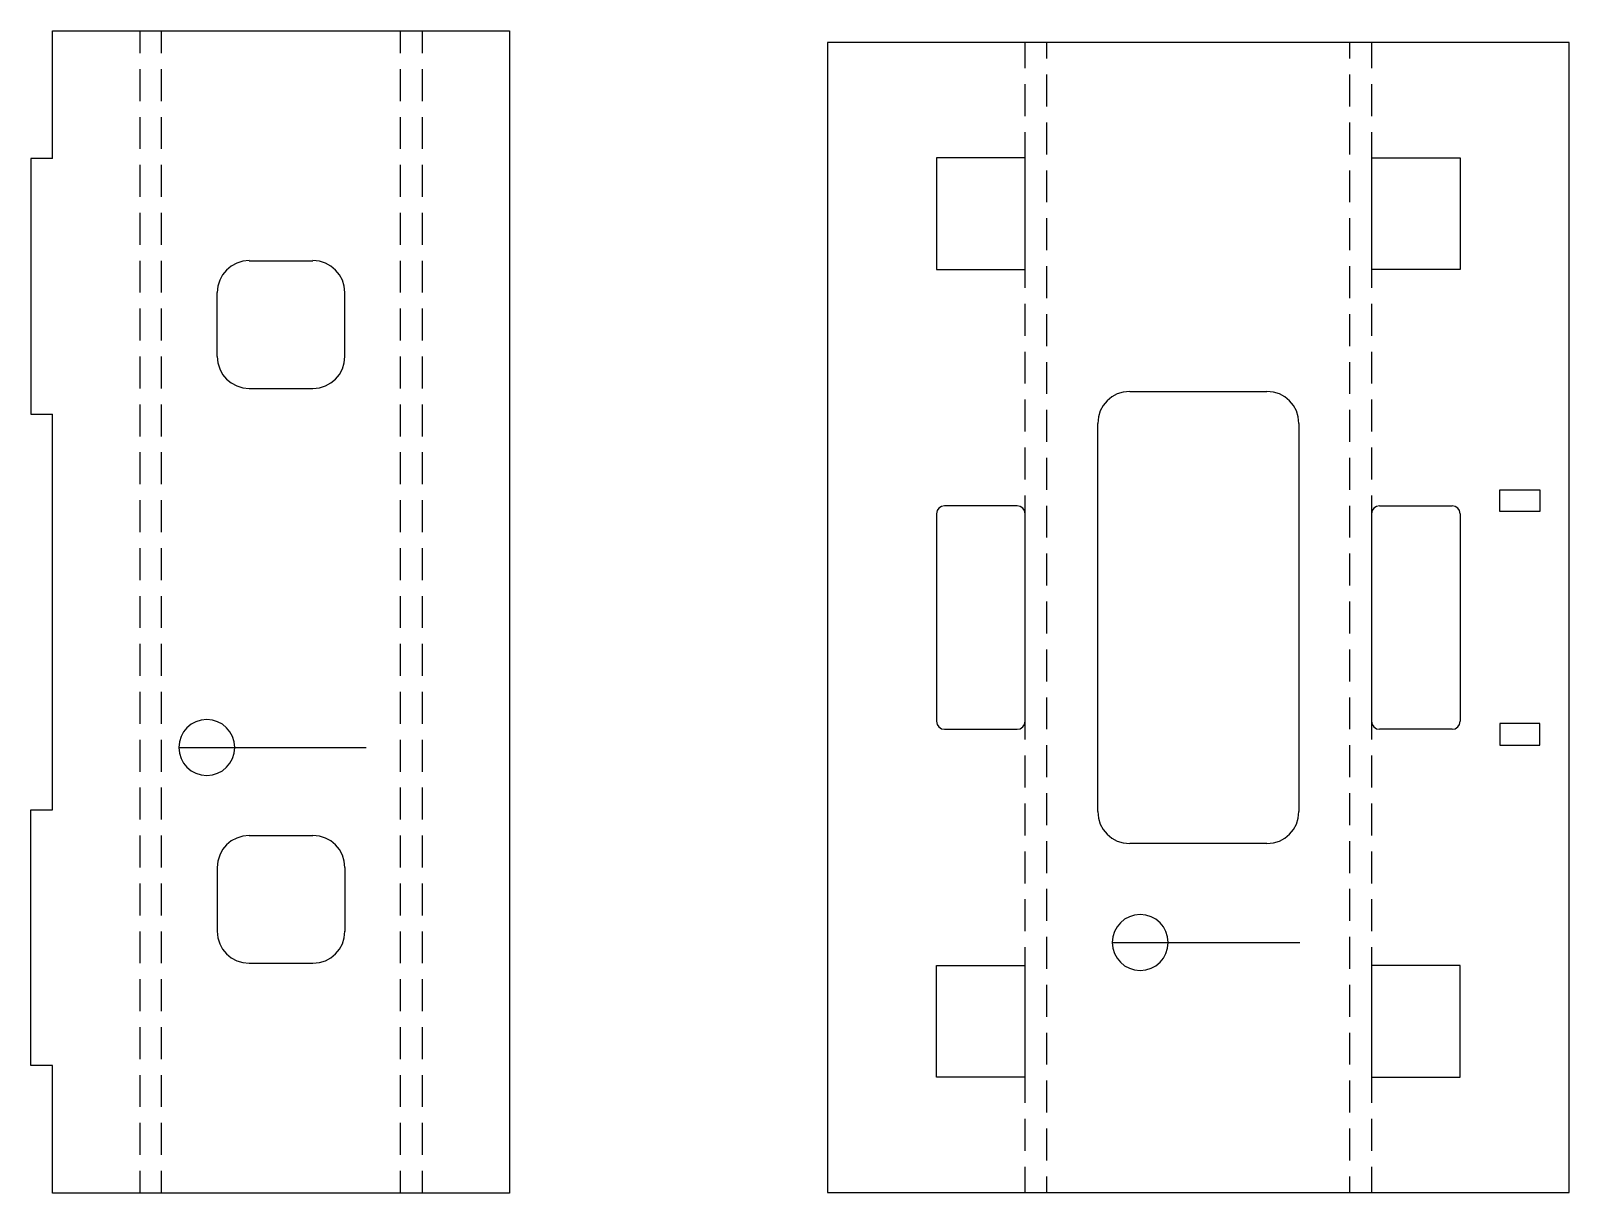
# Model space of a CAD drawing. Extents: x 310 to 3649, y -238 to 259.
# Drawn here: x 2085.8 to 2391.9, y -232.9 to -1.8 of the extents above; entities that cross this region are included whole.
import ezdxf

# ---------------------------------------------------------------- set-up
doc = ezdxf.new("R2010")
doc.units = 0

msp = doc.modelspace()

# ---------------------------------------------------------------- linework, layer by layer
at = {"layer": '01 CUT', "color": 7}
for points in [[(2090.146252, -1.750233), (2181.077966, -1.750233), (2181.077966, -232.889505), (2090.146252, -232.889505), (2090.146252, -207.489585)], [(2090.146252, -27.150153), (2090.146252, -1.750233)], [(2244.313183, -4.110309), (2244.313183, -232.720173)], [(2244.313183, -232.720173), (2391.907885, -232.720173), (2391.907885, -4.110309), (2244.313183, -4.110309)], [(2090.146252, -27.150153), (2085.828266, -27.150153), (2085.828266, -77.949993), (2090.146252, -77.949993)], [(2266.019531, -26.991404), (2266.019531, -49.216334), (2283.630143, -49.216334)], [(2283.630143, -26.991404), (2266.019531, -26.991404)], [(2283.630143, -26.991404), (2283.630143, -49.216334)], [(2370.190953, -26.991404), (2370.190953, -49.216334), (2352.590925, -49.216334)], [(2352.590925, -26.991404), (2352.590925, -49.216334)], [(2352.590925, -26.991404), (2370.190953, -26.991404)], [(2129.26742, -47.459506), (2127.986612, -47.588623), (2126.793662, -47.958936), (2125.714128, -48.54489), (2124.773565, -49.320926), (2123.997529, -50.26149), (2123.411578, -51.341024), (2123.041265, -52.533972), (2122.912149, -53.814778)], [(2129.262129, -47.47009), (2141.962089, -47.47009)], [(2148.322652, -53.814778), (2148.193535, -52.533972), (2147.823222, -51.341024), (2147.237269, -50.26149), (2146.461232, -49.320926), (2145.520669, -48.54489), (2144.441135, -47.958936), (2143.248186, -47.588623), (2141.96738, -47.459506)], [(2122.912149, -66.520029), (2122.912149, -53.820069)], [(2148.312069, -66.520029), (2148.312069, -53.820069)], [(2122.912149, -66.514738), (2123.041265, -67.795544), (2123.411578, -68.988492), (2123.997529, -70.068026), (2124.773565, -71.00859), (2125.714128, -71.784626), (2126.793662, -72.370579), (2127.986612, -72.740893), (2129.26742, -72.870009)], [(2141.96738, -72.870009), (2143.248186, -72.740893), (2144.441135, -72.370579), (2145.520669, -71.784626), (2146.461232, -71.00859), (2147.237269, -70.068026), (2147.823222, -68.988492), (2148.193535, -67.795544), (2148.322652, -66.514738)], [(2129.262129, -72.870009), (2141.962089, -72.870009)], [(2304.463369, -73.452091), (2303.182563, -73.581208), (2301.989615, -73.951521), (2300.91008, -74.537474), (2299.969517, -75.313511), (2299.19348, -76.254074), (2298.607527, -77.333609), (2298.237214, -78.526557), (2298.108097, -79.807363)], [(2338.123554, -79.807363), (2337.994438, -78.526557), (2337.624127, -77.333609), (2337.038177, -76.254074), (2336.262142, -75.313511), (2335.32158, -74.537474), (2334.242046, -73.951521), (2333.049095, -73.581208), (2331.768283, -73.452091)], [(2304.458077, -73.462674), (2331.762991, -73.462674)], [(2090.146252, -156.689745), (2090.146252, -77.949993)], [(2298.108097, -157.017828), (2298.108097, -79.812654)], [(2338.112971, -79.812654), (2338.112971, -157.017828)], [(2378.128428, -93.010029), (2386.065903, -93.010029), (2386.065903, -97.328016), (2378.128428, -97.328016), (2378.128428, -93.010029)], [(2267.612318, -96.185019), (2266.992333, -96.310188), (2266.486047, -96.651535), (2266.1447, -97.157821), (2266.019531, -97.777806)], [(2266.019531, -97.783098), (2266.019531, -139.057968)], [(2282.042648, -96.195603), (2267.607026, -96.195603)], [(2283.640726, -97.777806), (2283.515557, -97.157821), (2283.17421, -96.651535), (2282.667924, -96.310188), (2282.047939, -96.185019)], [(2283.630143, -97.783098), (2283.630143, -139.057968)], [(2354.183712, -96.185019), (2353.563736, -96.310188), (2353.057449, -96.651535), (2352.716097, -97.157821), (2352.590925, -97.777806)], [(2352.590925, -97.783098), (2352.590925, -139.057968)], [(2354.17842, -96.195603), (2368.603458, -96.195603)], [(2370.201537, -97.777806), (2370.076365, -97.157821), (2369.735013, -96.651535), (2369.228726, -96.310188), (2368.60875, -96.185019)], [(2370.190953, -97.783098), (2370.190953, -139.057968)], [(2266.019531, -139.052676), (2266.1447, -139.672661), (2266.486047, -140.178947), (2266.992333, -140.520294), (2267.612318, -140.645463)], [(2267.607026, -140.645463), (2282.042648, -140.645463)], [(2282.047939, -140.645463), (2282.667924, -140.520294), (2283.17421, -140.178947), (2283.515557, -139.672661), (2283.640726, -139.052676)], [(2352.590925, -139.052676), (2352.716097, -139.672661), (2353.057449, -140.178947), (2353.563736, -140.520294), (2354.183712, -140.645463)], [(2368.603458, -140.645463), (2354.17842, -140.645463)], [(2368.60875, -140.645463), (2369.228726, -140.520294), (2369.735013, -140.178947), (2370.076365, -139.672661), (2370.201537, -139.052676)], [(2378.128428, -143.820453), (2386.065903, -143.820453), (2386.065903, -139.502466), (2378.128428, -139.502466), (2378.128428, -143.820453)], [(2090.146252, -207.489585), (2085.828266, -207.489585), (2085.828266, -156.689745), (2090.146252, -156.689745)], [(2298.108097, -157.012536), (2298.237214, -158.293347), (2298.607527, -159.486297), (2299.19348, -160.565831), (2299.969517, -161.506394), (2300.91008, -162.282429), (2301.989615, -162.86838), (2303.182563, -163.238691), (2304.463369, -163.367808)], [(2331.768283, -163.367808), (2333.049095, -163.238691), (2334.242046, -162.86838), (2335.32158, -162.282429), (2336.262142, -161.506394), (2337.038177, -160.565831), (2337.624127, -159.486297), (2337.994438, -158.293347), (2338.123554, -157.012536)], [(2129.26742, -161.759146), (2127.986612, -161.888263), (2126.793662, -162.258574), (2125.714128, -162.844525), (2124.773565, -163.62056), (2123.997529, -164.561123), (2123.411578, -165.640657), (2123.041265, -166.833607), (2122.912149, -168.114418)], [(2129.262129, -161.769729), (2141.962089, -161.769729)], [(2148.322652, -168.114418), (2148.193535, -166.833607), (2147.823222, -165.640657), (2147.237269, -164.561123), (2146.461232, -163.62056), (2145.520669, -162.844525), (2144.441135, -162.258574), (2143.248186, -161.888263), (2141.96738, -161.759146)], [(2331.762991, -163.367808), (2304.458077, -163.367808)], [(2122.912149, -168.119709), (2122.912149, -180.819669)], [(2148.312069, -168.119709), (2148.312069, -180.819669)], [(2122.912149, -180.814378), (2123.041265, -182.095187), (2123.411578, -183.288136), (2123.997529, -184.367671), (2124.773565, -185.308234), (2125.714128, -186.084269), (2126.793662, -186.670221), (2127.986612, -187.040533), (2129.26742, -187.169649)], [(2141.96738, -187.169649), (2143.248186, -187.040533), (2144.441135, -186.670221), (2145.520669, -186.084269), (2146.461232, -185.308234), (2147.237269, -184.367671), (2147.823222, -183.288136), (2148.193535, -182.095187), (2148.322652, -180.814378)], [(2129.262129, -187.169649), (2141.962089, -187.169649)], [(2266.019531, -209.839078), (2266.019531, -187.614148), (2283.630143, -187.614148), (2283.630143, -209.839078), (2266.019531, -209.839078)], [(2370.190953, -209.839078), (2370.190953, -187.614148), (2352.590925, -187.614148), (2352.590925, -209.839078), (2370.190953, -209.839078)]]:
    msp.add_lwpolyline(points, dxfattribs=at)
at = {"layer": '02 SCORE', "color": 10}
for points in [[(2107.545197, -1.750233), (2107.545197, -6.195219)], [(2111.863184, -6.195219), (2111.863184, -1.750233)], [(2159.361034, -6.195219), (2159.361034, -1.750233)], [(2163.67902, -1.750233), (2163.67902, -6.195219)], [(2283.630143, -4.110309), (2283.630143, -9.200877)], [(2287.948129, -7.285299), (2287.948129, -4.110309)], [(2348.272939, -7.285299), (2348.272939, -4.110309)], [(2352.590925, -4.110309), (2352.590925, -9.200877)], [(2107.545197, -9.370209), (2107.545197, -15.720189)], [(2111.863184, -15.720189), (2111.863184, -9.370209)], [(2159.361034, -15.720189), (2159.361034, -9.370209)], [(2163.67902, -9.370209), (2163.67902, -15.720189)], [(2287.948129, -16.810269), (2287.948129, -10.460289)], [(2348.272939, -16.810269), (2348.272939, -10.460289)], [(2283.630143, -12.375867), (2283.630143, -18.725847)], [(2352.590925, -12.375867), (2352.590925, -18.725847)], [(2107.545197, -18.895179), (2107.545197, -25.245159)], [(2111.863184, -25.245159), (2111.863184, -18.895179)], [(2159.361034, -25.245159), (2159.361034, -18.895179)], [(2163.67902, -18.895179), (2163.67902, -25.245159)], [(2287.948129, -26.335239), (2287.948129, -19.985259)], [(2348.272939, -26.335239), (2348.272939, -19.985259)], [(2283.630143, -21.900837), (2283.630143, -26.991404)], [(2352.590925, -21.900837), (2352.590925, -26.991404)], [(2107.545197, -28.420149), (2107.545197, -34.770129)], [(2111.863184, -34.770129), (2111.863184, -28.420149)], [(2159.361034, -34.770129), (2159.361034, -28.420149)], [(2163.67902, -28.420149), (2163.67902, -34.770129)], [(2287.948129, -35.860209), (2287.948129, -29.510229)], [(2348.272939, -35.860209), (2348.272939, -29.510229)], [(2107.545197, -37.945119), (2107.545197, -44.295099)], [(2111.863184, -44.295099), (2111.863184, -37.945119)], [(2159.361034, -44.295099), (2159.361034, -37.945119)], [(2163.67902, -37.945119), (2163.67902, -44.295099)], [(2287.948129, -45.385179), (2287.948129, -39.035199)], [(2348.272939, -45.385179), (2348.272939, -39.035199)], [(2107.545197, -47.47009), (2107.545197, -53.820069)], [(2111.863184, -53.820069), (2111.863184, -47.47009)], [(2159.361034, -53.820069), (2159.361034, -47.47009)], [(2163.67902, -47.47009), (2163.67902, -53.820069)], [(2287.948129, -54.910149), (2287.948129, -48.560169)], [(2348.272939, -54.910149), (2348.272939, -48.560169)], [(2283.630143, -49.216334), (2283.630143, -52.856989)], [(2352.590925, -49.216334), (2352.590925, -52.856989)], [(2107.545197, -56.995059), (2107.545197, -63.345039)], [(2111.863184, -63.345039), (2111.863184, -56.995059)], [(2159.361034, -63.345039), (2159.361034, -56.995059)], [(2163.67902, -56.995059), (2163.67902, -63.345039)], [(2283.630143, -56.042562), (2283.630143, -62.392542)], [(2287.948129, -64.435119), (2287.948129, -58.085139)], [(2348.272939, -64.435119), (2348.272939, -58.085139)], [(2352.590925, -56.042562), (2352.590925, -62.392542)], [(2107.545197, -66.520029), (2107.545197, -72.870009)], [(2111.863184, -72.870009), (2111.863184, -66.520029)], [(2159.361034, -72.870009), (2159.361034, -66.520029)], [(2163.67902, -66.520029), (2163.67902, -72.870009)], [(2283.630143, -65.567532), (2283.630143, -71.917512)], [(2352.590925, -65.567532), (2352.590925, -71.917512)], [(2287.948129, -73.960089), (2287.948129, -67.610109)], [(2348.272939, -73.960089), (2348.272939, -67.610109)], [(2107.545197, -76.044999), (2107.545197, -82.394979)], [(2111.863184, -82.394979), (2111.863184, -76.044999)], [(2159.361034, -82.394979), (2159.361034, -76.044999)], [(2163.67902, -76.044999), (2163.67902, -82.394979)], [(2283.630143, -75.092502), (2283.630143, -81.442482)], [(2352.590925, -75.092502), (2352.590925, -81.442482)], [(2287.948129, -83.485059), (2287.948129, -77.135079)], [(2348.272939, -83.485059), (2348.272939, -77.135079)], [(2107.545197, -85.569969), (2107.545197, -91.91995)], [(2111.863184, -91.91995), (2111.863184, -85.569969)], [(2159.361034, -91.91995), (2159.361034, -85.569969)], [(2163.67902, -85.569969), (2163.67902, -91.91995)], [(2283.630143, -84.617472), (2283.630143, -90.967452)], [(2352.590925, -84.617472), (2352.590925, -90.967452)], [(2287.948129, -93.010029), (2287.948129, -86.660049)], [(2348.272939, -93.010029), (2348.272939, -86.660049)], [(2283.630143, -94.142442), (2283.630143, -97.783098)], [(2352.590925, -94.142442), (2352.590925, -97.783098)], [(2107.545197, -95.094939), (2107.545197, -101.444919)], [(2111.863184, -101.444919), (2111.863184, -95.094939)], [(2159.361034, -101.444919), (2159.361034, -95.094939)], [(2163.67902, -95.094939), (2163.67902, -101.444919)], [(2287.948129, -102.534999), (2287.948129, -96.185019)], [(2348.272939, -102.534999), (2348.272939, -96.185019)], [(2107.545197, -104.619909), (2107.545197, -110.969889)], [(2111.863184, -110.969889), (2111.863184, -104.619909)], [(2159.361034, -110.969889), (2159.361034, -104.619909)], [(2163.67902, -104.619909), (2163.67902, -110.969889)], [(2287.948129, -112.059969), (2287.948129, -105.709989)], [(2348.272939, -112.059969), (2348.272939, -105.709989)], [(2107.545197, -114.14488), (2107.545197, -120.494859)], [(2111.863184, -120.494859), (2111.863184, -114.14488)], [(2159.361034, -120.494859), (2159.361034, -114.14488)], [(2163.67902, -114.14488), (2163.67902, -120.494859)], [(2287.948129, -121.584939), (2287.948129, -115.234959)], [(2348.272939, -121.584939), (2348.272939, -115.234959)], [(2107.545197, -123.669849), (2107.545197, -130.019829)], [(2111.863184, -130.019829), (2111.863184, -123.669849)], [(2159.361034, -130.019829), (2159.361034, -123.669849)], [(2163.67902, -123.669849), (2163.67902, -130.019829)], [(2287.948129, -131.120493), (2287.948129, -124.770513)], [(2348.272939, -131.120493), (2348.272939, -124.770513)], [(2107.545197, -133.194819), (2107.545197, -139.5448)], [(2111.863184, -139.5448), (2111.863184, -133.194819)], [(2159.361034, -139.5448), (2159.361034, -133.194819)], [(2163.67902, -133.194819), (2163.67902, -139.5448)], [(2287.948129, -140.645463), (2287.948129, -134.295483)], [(2348.272939, -140.645463), (2348.272939, -134.295483)], [(2283.630143, -139.057968), (2283.630143, -142.698623)], [(2352.590925, -139.057968), (2352.590925, -142.698623)], [(2107.545197, -142.719789), (2107.545197, -149.06977)], [(2111.863184, -149.06977), (2111.863184, -142.719789)], [(2159.361034, -149.06977), (2159.361034, -142.719789)], [(2163.67902, -142.719789), (2163.67902, -149.06977)], [(2287.948129, -150.170433), (2287.948129, -143.820453)], [(2348.272939, -150.170433), (2348.272939, -143.820453)], [(2283.630143, -145.873613), (2283.630143, -152.223593)], [(2352.590925, -145.873613), (2352.590925, -152.223593)], [(2107.545197, -152.244759), (2107.545197, -158.59474)], [(2111.863184, -158.59474), (2111.863184, -152.244759)], [(2159.361034, -158.59474), (2159.361034, -152.244759)], [(2163.67902, -152.244759), (2163.67902, -158.59474)], [(2283.630143, -155.398583), (2283.630143, -161.748563)], [(2287.948129, -159.695403), (2287.948129, -153.345423)], [(2348.272939, -159.695403), (2348.272939, -153.345423)], [(2352.590925, -155.398583), (2352.590925, -161.748563)], [(2107.545197, -161.769729), (2107.545197, -168.119709)], [(2111.863184, -168.119709), (2111.863184, -161.769729)], [(2159.361034, -168.119709), (2159.361034, -161.769729)], [(2163.67902, -161.769729), (2163.67902, -168.119709)], [(2283.630143, -164.923553), (2283.630143, -171.273533)], [(2287.948129, -169.220373), (2287.948129, -162.870393)], [(2348.272939, -169.220373), (2348.272939, -162.870393)], [(2352.590925, -164.923553), (2352.590925, -171.273533)], [(2107.545197, -171.294699), (2107.545197, -177.644679)], [(2111.863184, -177.644679), (2111.863184, -171.294699)], [(2159.361034, -177.644679), (2159.361034, -171.294699)], [(2163.67902, -171.294699), (2163.67902, -177.644679)], [(2283.630143, -174.448523), (2283.630143, -180.798503)], [(2287.948129, -178.745343), (2287.948129, -172.395363)], [(2348.272939, -178.745343), (2348.272939, -172.395363)], [(2352.590925, -174.448523), (2352.590925, -180.798503)], [(2107.545197, -180.819669), (2107.545197, -187.169649)], [(2111.863184, -187.169649), (2111.863184, -180.819669)], [(2159.361034, -187.169649), (2159.361034, -180.819669)], [(2163.67902, -180.819669), (2163.67902, -187.169649)], [(2287.948129, -188.270313), (2287.948129, -181.920333)], [(2348.272939, -188.270313), (2348.272939, -181.920333)], [(2283.630143, -183.973493), (2283.630143, -187.614148)], [(2352.590925, -183.973493), (2352.590925, -187.614148)], [(2107.545197, -190.344639), (2107.545197, -196.694619)], [(2111.863184, -196.694619), (2111.863184, -190.344639)], [(2159.361034, -196.694619), (2159.361034, -190.344639)], [(2163.67902, -190.344639), (2163.67902, -196.694619)], [(2287.948129, -197.795283), (2287.948129, -191.445303)], [(2348.272939, -197.795283), (2348.272939, -191.445303)], [(2107.545197, -199.869609), (2107.545197, -206.219589)], [(2111.863184, -206.219589), (2111.863184, -199.869609)], [(2159.361034, -206.219589), (2159.361034, -199.869609)], [(2163.67902, -199.869609), (2163.67902, -206.219589)], [(2287.948129, -207.320253), (2287.948129, -200.970273)], [(2348.272939, -207.320253), (2348.272939, -200.970273)], [(2107.545197, -209.394579), (2107.545197, -215.744559)], [(2111.863184, -215.744559), (2111.863184, -209.394579)], [(2159.361034, -215.744559), (2159.361034, -209.394579)], [(2163.67902, -209.394579), (2163.67902, -215.744559)], [(2283.630143, -209.839078), (2283.630143, -214.929645)], [(2287.948129, -216.845223), (2287.948129, -210.495243)], [(2348.272939, -216.845223), (2348.272939, -210.495243)], [(2352.590925, -209.839078), (2352.590925, -214.929645)], [(2107.545197, -218.919549), (2107.545197, -225.269529)], [(2111.863184, -225.269529), (2111.863184, -218.919549)], [(2159.361034, -225.269529), (2159.361034, -218.919549)], [(2163.67902, -218.919549), (2163.67902, -225.269529)], [(2283.630143, -218.104635), (2283.630143, -224.454615)], [(2287.948129, -226.370193), (2287.948129, -220.020213)], [(2348.272939, -226.370193), (2348.272939, -220.020213)], [(2352.590925, -218.104635), (2352.590925, -224.454615)], [(2107.545197, -228.444519), (2107.545197, -232.889505)], [(2111.863184, -232.889505), (2111.863184, -228.444519)], [(2159.361034, -232.889505), (2159.361034, -228.444519)], [(2163.67902, -228.444519), (2163.67902, -232.889505)], [(2283.630143, -227.629605), (2283.630143, -232.720173)], [(2287.948129, -232.720173), (2287.948129, -229.545183)], [(2348.272939, -232.720173), (2348.272939, -229.545183)], [(2352.590925, -227.629605), (2352.590925, -232.720173)]]:
    msp.add_lwpolyline(points, dxfattribs=at)
at = {"layer": '23 NOTES', "color": 7}
for points in [[(2126.404638, -144.25966), (2126.291648, -143.138817), (2125.967586, -142.094862), (2125.454818, -141.150157), (2124.775707, -140.327067), (2123.952616, -139.647955), (2123.007911, -139.135187), (2121.963956, -138.811126), (2120.843114, -138.698135), (2119.722271, -138.811126), (2118.678316, -139.135187), (2117.733611, -139.647955), (2116.910521, -140.327067), (2116.231409, -141.150157), (2115.718641, -142.094862), (2115.39458, -143.138817), (2115.281589, -144.25966), (2115.39458, -145.380502), (2115.718641, -146.424457), (2116.231409, -147.369162), (2116.910521, -148.192253), (2117.733611, -148.871364), (2118.678316, -149.384132), (2119.722271, -149.708194), (2120.843114, -149.821184), (2121.963956, -149.708194), (2123.007911, -149.384132), (2123.952616, -148.871364), (2124.775707, -148.192253), (2125.454818, -147.369162), (2125.967586, -146.424457), (2126.291648, -145.380502), (2126.404638, -144.25966)], [(2115.281589, -144.264951), (2152.587722, -144.264951)], [(2312.120386, -183.036871), (2312.007396, -181.91603), (2311.683336, -180.872075), (2311.170569, -179.92737), (2310.491459, -179.10428), (2309.668369, -178.425168), (2308.723664, -177.912399), (2307.679707, -177.588337), (2306.558862, -177.475347), (2305.438017, -177.588337), (2304.39406, -177.912399), (2303.449355, -178.425168), (2302.626265, -179.10428), (2301.947155, -179.92737), (2301.434388, -180.872075), (2301.110328, -181.91603), (2300.997338, -183.036871), (2301.110328, -184.157712), (2301.434388, -185.201667), (2301.947155, -186.146372), (2302.626265, -186.969462), (2303.449355, -187.648574), (2304.39406, -188.161343), (2305.438017, -188.485405), (2306.558862, -188.598395), (2307.679707, -188.485405), (2308.723664, -188.161343), (2309.668369, -187.648574), (2310.491459, -186.969462), (2311.170569, -186.146372), (2311.683336, -185.201667), (2312.007396, -184.157712), (2312.120386, -183.036871)], [(2300.997338, -183.042162), (2338.30347, -183.042162)]]:
    msp.add_lwpolyline(points, dxfattribs=at)

doc.saveas('drawing.dxf')
